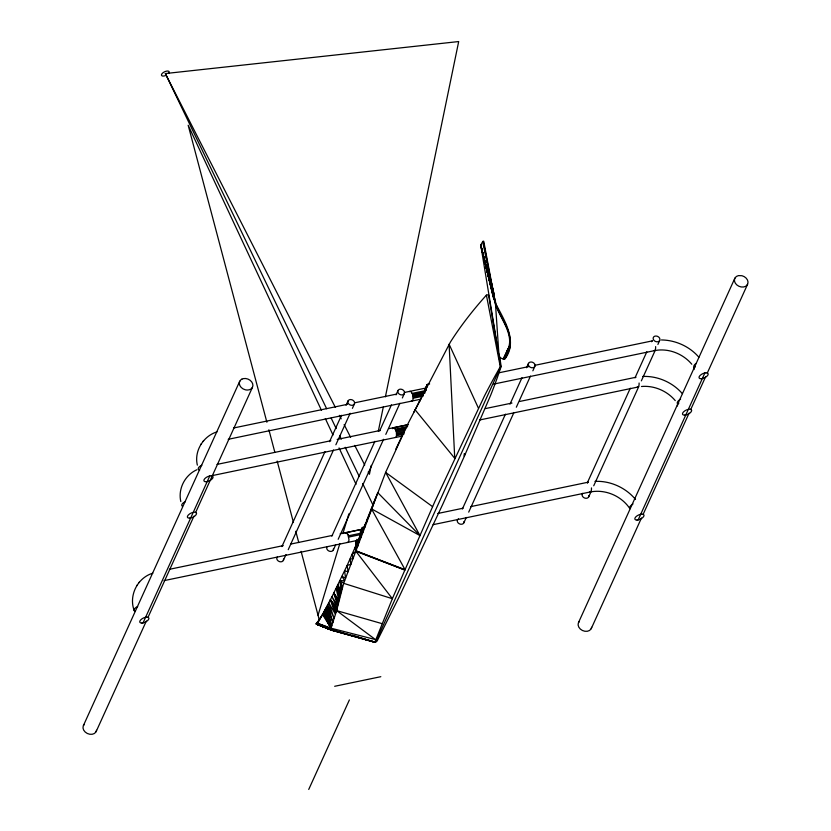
<?xml version="1.0" encoding="UTF-8"?>
<svg xmlns="http://www.w3.org/2000/svg" width="831" height="831" viewBox="0 0 831 831"><rect width="100%" height="100%" fill="white"/><g stroke="black" fill="none" stroke-linecap="round" stroke-linejoin="round"><path stroke-width="1.25" d="M375.944 497.187L368.725 516.383L347.119 565.506L331.974 596.741L320.631 617.952M505.071 357.164L505.155 358.712C517.536 342.06 505.341 321.961 497.374 306.753L496.917 305.756M360.311 536.452L360.394 531.747L362.337 527.477L364.695 526.989M392.419 428.671A4.944 2.109 78.2 0 1 395.068 428.879L396.387 432.162L396.512 435.724A4.944 2.109 78.2 0 1 395.359 437.47M504.729 357.766L504.375 358.826L503.316 358.462M360.394 535.922L361.506 529.316L360.519 533.284L348.438 535.798M496.917 307.231L494.497 298.007L483.725 241.27L482.79 241.457L480.744 245.031L499.067 356.437L499.878 357.621L503.285 359.096L507.606 349.56L509.008 347.42L509.943 347.233L508.489 351.368L506.619 351.752C515.885 337.095 501.332 320.06 496.439 306.951L495.982 305.943M322.096 615.345L320.402 617.599M464.789 453.778L464.321 456.323L442.622 504.573L398.932 597.344L377.118 641.033L375.186 642.373L330.977 629.275M375.186 642.373L332.036 630.303L331.039 629.462L331.008 628.174L336.628 610.619L343.66 583.331L385.626 472.382L407.928 423.8L450.423 342.04A387.381 176.463 -25.7 0 1 486.395 295.14L488.524 294.704L500.709 366.627L375.519 642.342L352.219 635.185M371.26 465.37L369.431 474.252L368.247 471.946M378.334 431.112L383.299 407.003M385.397 396.844L458.691 41.55L165.338 73.554L326.656 408.748M425.69 390.726L427.279 384.441L429.637 383.953M425.451 391.266L427.279 384.441L424.548 390.466L424.662 392.658L427.279 384.441L424.599 390.809L412.134 393.395L411.594 392.471A4.944 2.109 78.2 0 0 409.351 391.671M425.306 391.11L427.279 384.441L424.672 392.003L412.591 394.517L412.134 393.395M318.034 615.241L339.848 543.516M342.86 533.627L348.875 513.838M499.67 356.395L501.145 366.533L497.966 375.809A1213.229 552.677 -25.7 0 1 490.799 394.912L464.321 456.323L464.207 453.768M328.993 628.039L317.037 624.341L316.663 622.98L331.008 628.174L326.209 607.762L331.673 626.107L326.967 606.36L332.857 622.388L327.767 604.812L334.145 618.389L328.775 602.88L335.454 614.296L330.374 599.805L336.628 610.619L375.467 639.579L331.008 628.174L322.563 614.493L316.341 624.05L333.158 630.563L374.916 641.999L392.357 598.704L434.966 501.301L484.317 396.262A1213.229 552.677 -25.7 0 1 494.819 376.464L500.272 366.71L486.405 295.14M510.151 346.589L505.674 357.569L503.794 357.964L509.206 346.787M336.16 612.094L330.374 599.805L337.178 607.845L331.974 596.741L337.677 605.602L333.823 593.054L338.882 600.314L336.129 588.473L339.567 597.624L337.012 586.717L340.128 595.391L337.895 584.899L341.146 591.745L339.972 580.599L343.66 583.331L392.357 598.704L355.928 551.317L404.894 570.024L356.073 550.922L354.744 548.522L362.399 530.77L364.913 526.812L364.518 525.659L366.772 521.712L366.492 520.881L377.752 492.648L419.946 535.58L371.488 508.842L370.844 509.954M288.232 549.675L333.46 450.059M335.869 444.772L350.163 413.267M352.396 408.353L354.39 403.97A3.521 2.753 24.4 0 0 350.713 399.534A3.521 2.753 24.4 0 0 348.553 403.793A3.521 2.753 24.4 0 0 354.39 403.97M338.175 539.288L383.579 439.287M385.802 434.374L399.929 403.264M402.339 397.966L404.323 393.582A3.521 2.753 24.4 0 0 400.656 389.147A3.521 2.753 24.4 0 0 398.496 393.406A3.521 2.753 24.4 0 0 404.323 393.582M468.705 512.135L513.932 412.519M516.331 407.221L530.458 376.111M532.868 370.813L534.852 366.429A3.521 2.753 24.4 0 0 531.175 361.994A3.521 2.753 24.4 0 0 529.025 366.253A3.521 2.753 24.4 0 0 534.852 366.429M83.443 725.484L239.764 381.19M143.036 622.918L209.776 475.934M96.116 731.633L146.339 621.037M147.939 617.506L193.966 516.134M195.576 512.602L252.447 387.339M324.973 451.7L281.896 546.59M341.51 415.303L329.523 441.687M348.044 400.895L346.06 405.279M283.329 560.468L285.999 554.589M374.916 441.313L331.829 536.203M379.642 430.915L391.453 404.905M397.987 390.508L396.003 394.881M333.273 550.08L335.766 544.575M355.678 548.346L355.647 542.217L356.966 539.298M419.271 402.079L420.631 399.077M355.689 552.023L356.198 550.901L352.199 554.308L353.144 558.588L350.007 559.149L350.962 564.27L347.119 565.506L348.106 571.738L344.585 570.907L345.592 578.293L342.06 576.309L344.626 580.817L339.972 580.599L341.894 589.117M308.727 789.45L349.384 699.92M504.22 358.899L509.476 347.327M505.445 414.16L462.358 509.05M521.972 377.752L509.995 404.136M528.516 363.355L526.522 367.728M463.802 522.928L466.295 517.422M587.382 482.697L630.303 388.191M635.019 377.793L646.83 351.783M588.649 496.959L591.153 491.453M593.729 485.782L638.779 386.54M641.355 380.868L655.316 350.131M657.892 344.46L659.71 340.461A3.521 2.753 24.4 0 0 656.033 336.015A3.521 2.753 24.4 0 0 653.872 340.274A3.521 2.753 24.4 0 0 659.71 340.461M578.553 622.481L734.884 278.188M638.146 519.926L704.885 372.932M591.236 628.641L641.449 518.045M643.059 514.514L689.086 413.142M690.686 409.6L705.623 376.723M707.223 373.192L747.557 284.347M395.857 449.052L404.52 430.78M413.828 412.228L423.82 392.907M217.005 431.85C203.335 436.067 193.945 451.015 197.352 465.142M152.842 573.172C137.479 577.732 128.483 595.64 134.238 610.65M316.995 624.361L317.816 622.949L317.463 621.837L319.021 620.788M508.551 349.363C514.379 334.581 501.882 319.706 496.907 306.847A18.126 7.718 78.2 0 1 495.224 302.64L483.258 241.364M318.387 621.931L318.699 621.38M319.748 619.531L320.361 618.441M200.811 444.471L201.289 443.827M203.159 441.292L203.626 440.659M136.648 585.793L137.125 585.138M138.995 582.614L139.463 581.97M317.837 623.988L317.037 624.341L317.556 623.406M358.577 539.963L361.09 537.231L360.467 535.278L362.908 532.276L362.399 530.77M317.037 624.341L317.411 623.676M319.187 619.344L320.537 618.119M354.744 548.522L357.797 546.237L356.977 543.443L358.088 545.427L357.288 542.726L359.272 542.186L358.545 539.786M355.647 542.217L358.909 540.057M345.208 532.941L346.267 532.702L348.106 534.645L347.41 533.845A4.944 2.109 78.2 0 0 345.156 533.045M196.885 469.754C185.001 475.01 177.844 488.846 180.815 501.55M395.234 429.149L407.606 426.428M366.18 639.922L367.707 639.6M395.722 429.783L406.816 427.466M481.679 244.844L480.744 245.031L495.546 304.904L499.067 356.437M496.439 306.951L497.374 306.753M504.604 323.903L505.539 323.716M507.606 349.56L509.486 349.176M503.285 359.096L505.155 358.712M500.272 366.71L501.145 366.533M233.521 428.007L347.389 404.323M354.982 402.744L396.73 394.06M404.323 392.481L426.095 388.004M499.41 372.693L528.516 366.648M534.842 365.328L652.501 340.845A4.996 2.067 79.7 0 0 651.618 341.728M411.324 401.009A4.944 2.109 78.2 0 0 413.163 398.236L413.121 397.052L423.27 394.912M413.163 398.236L423.104 396.169M228.182 439.319L420.59 399.244M493.645 384.099L654.361 350.661C668.342 347.805 682.968 353.726 691.797 364.217M216.984 464.415L330.863 440.731M337.189 439.412L380.203 430.468M389.064 428.619L408.042 424.672M485.418 408.582L511.979 403.056M519.572 401.477L635.975 377.253A4.996 2.067 79.7 0 0 635.486 377.534M393.312 427.788L408.312 424.672M396.055 430.925L405.725 428.921M404.635 430.448L396.501 432.141M396.584 433.46L404.198 431.871M396.626 434.644L404.084 433.096M396.512 435.724L403.876 434.187M212.913 475.467L401.466 436.244M479.653 419.977L637.824 387.069M169.358 569.328L283.226 545.635M290.819 544.056L332.566 535.372M340.159 533.793L361.672 529.316M437.781 513.485L463.085 508.219M470.678 506.64L588.338 482.167M345.654 532.754L361.911 529.378M348.781 537.044L360.509 534.603L361.506 529.316L359.968 538.208L362.337 527.477L363.157 530.625M164.019 580.64L358.919 540.098M433.107 524.662L590.197 491.983C605.332 489.002 621.152 495.847 629.68 508.333M334.675 686.292L380.816 676.694M335.35 630.428L332.556 630.469L316.455 624.154L328.536 628.413M642.612 376.464C657.529 375.757 672.58 382.353 682.334 393.624M641.48 386.498C654.257 385.314 667.241 391.017 675.26 400.625M594.986 481.378C610.307 480.63 625.701 487.641 635.497 499.4M317.816 622.949L316.663 622.98L330.915 628.641L316.455 623.281L331.039 629.462L316.279 623.634L331.268 629.805L316.247 623.79L331.6 630.085L316.279 623.925L332.036 630.303L316.341 624.05L332.556 630.469M661.466 339.952C675.603 340.128 689.616 346.485 698.871 357.216M333.158 630.563L375.072 642.311M336.628 610.619L382.177 623.676M324.755 626.397L318.647 624.548L327.975 627.592M316.819 624.31L330.717 628.89L316.621 624.237L328.92 628.018M316.455 624.154L333.833 630.584M356.073 550.922L405.05 569.671L371.488 508.842M316.455 623.281L330.925 629.077M432.577 506.661L385.626 472.382L419.946 535.58M415.085 409.756L454.744 458.317L449.093 344.19L478.396 408.114M336.96 608.843L330.374 599.805L336.794 609.725M338.716 600.979L333.823 593.054L338.092 603.722M338.549 601.644L333.823 593.054L338.394 602.33M323.03 613.631L331.008 628.174L325.451 609.165M323.145 613.413L331.008 628.174L325.077 609.84M165.338 73.554L335.319 407.273M339.432 415.355L341.198 418.824M344.138 424.599L350.609 437.303M354.723 445.385L364.726 465.017M331.154 418.086L336.212 428.599M339.578 435.6L341.271 439.111M345.197 447.286L359.252 476.485M362.628 483.486L373.306 505.674M323.539 612.676L331.008 628.174L324.859 610.255M321.483 410.358L188.17 125.232L266.886 422.241M325.326 418.575L333.013 435.008M339.048 447.909L356.052 484.286M323.882 612.042L331.008 628.174L324.641 610.66M347.95 534.769L348.968 539.61A4.944 2.109 78.2 0 1 347.129 542.383M339.972 580.599L342.486 587.039M324.381 611.128L331.008 628.174M340.762 593.064L337.895 584.899L340.388 594.373M412.591 394.517L413.121 397.052M268.88 429.762L274.853 452.324M277.18 461.091L293.457 522.502M295.774 531.269L298.765 542.55M301.092 551.327L319.322 620.113M493.365 297.072L480.744 245.031L493.811 299.337M493.199 295.961L480.744 245.031L493.074 294.88M490.737 279.808L493.926 293.623L492.991 293.81L482.79 241.457M490.591 279.673L494.009 294.683M492.451 288.284L494.133 295.774M492.347 288.18L494.3 296.885M491.433 284.285L494.746 299.15M96.552 730.262A7.053 5.505 24.4 0 1 87.297 733.472A7.053 5.505 24.4 0 1 84.305 724.31M135.453 611.502A5.007 2.472 -20.1 0 1 134.258 609.31A5.007 2.472 -20.1 0 1 137.686 606.578M182.332 506.256A5.007 2.472 -20.1 0 1 185.323 501.675M199.617 470.19A5.007 2.472 -20.1 0 1 198.422 467.988A5.007 2.472 -20.1 0 1 201.85 465.267M333.47 548.647A3.521 2.753 24.4 0 1 329.72 551.317A3.521 2.753 24.4 0 1 326.936 547.006M283.527 559.034A3.521 2.753 24.4 0 1 279.341 561.569A3.521 2.753 24.4 0 1 277.419 556.812M677.712 403.814A5.007 2.057 -31.1 0 1 680.62 399.067M591.662 627.26A7.053 5.505 24.4 0 1 582.406 630.48A7.053 5.505 24.4 0 1 579.415 621.318M630.075 508.717A5.007 2.057 -31.1 0 1 632.983 503.97M694.238 367.406A5.007 2.057 -31.1 0 1 696.066 363.386M587.455 483.04A4.996 2.067 79.7 0 1 587.849 482.447M591.464 487.911A4.996 2.067 79.7 0 1 589.636 491.931M639.091 383.008A4.996 2.067 79.7 0 1 637.273 387.017M655.628 346.6A4.996 2.067 79.7 0 1 653.8 350.609M588.847 495.515A3.521 2.753 24.4 0 1 584.66 498.049A3.521 2.753 24.4 0 1 582.739 493.292M677.556 405.975A4.986 2.389 -22.5 0 1 678.844 403.149M694.082 369.566A4.986 2.389 -22.5 0 1 695.37 366.741M463.999 521.494A3.521 2.753 24.4 0 1 459.387 523.842A3.521 2.753 24.4 0 1 458.504 518.824M166.262 75.247A4.228 1.922 -25.7 0 1 161.443 74.925A4.228 1.922 -25.7 0 1 166.429 71.154A4.228 1.922 -25.7 0 1 168.672 73.419M241.863 379.144L240.626 380.016A7.053 5.505 24.4 0 0 245.342 389.812L247.119 390.061A7.053 5.505 24.4 0 0 252.655 383.714A7.053 5.505 24.4 0 0 243.39 378.614L241.863 379.144M746.695 285.511L745.459 286.394A7.053 5.505 24.4 0 1 735.383 283.288A7.053 5.505 24.4 0 1 738.499 275.612L741.979 275.726A7.053 5.505 24.4 0 1 746.695 285.511M424.651 393.312L412.924 395.753L424.651 393.333M206.098 481.751A4.996 2.275 -25.7 0 0 213.089 477.15A4.996 2.275 -25.7 0 0 206.265 477.41A4.996 2.275 -25.7 0 0 206.098 481.751M189.561 518.16A4.996 2.275 -25.7 0 0 196.563 513.558A4.996 2.275 -25.7 0 0 189.738 513.828A4.996 2.275 -25.7 0 0 189.561 518.16M141.935 623.063A4.996 2.275 -25.7 0 0 148.926 618.461A4.996 2.275 -25.7 0 0 142.101 618.731A4.996 2.275 -25.7 0 0 141.935 623.063M684.682 415.157A4.996 2.275 -25.7 0 0 691.672 410.556A4.996 2.275 -25.7 0 0 684.848 410.826A4.996 2.275 -25.7 0 0 684.682 415.157M701.208 378.749A4.996 2.275 -25.7 0 0 708.199 374.147A4.996 2.275 -25.7 0 0 701.385 374.417A4.996 2.275 -25.7 0 0 701.208 378.749M637.045 520.071A4.996 2.275 -25.7 0 0 644.035 515.469A4.996 2.275 -25.7 0 0 637.211 515.729A4.996 2.275 -25.7 0 0 637.045 520.071"/></g></svg>
